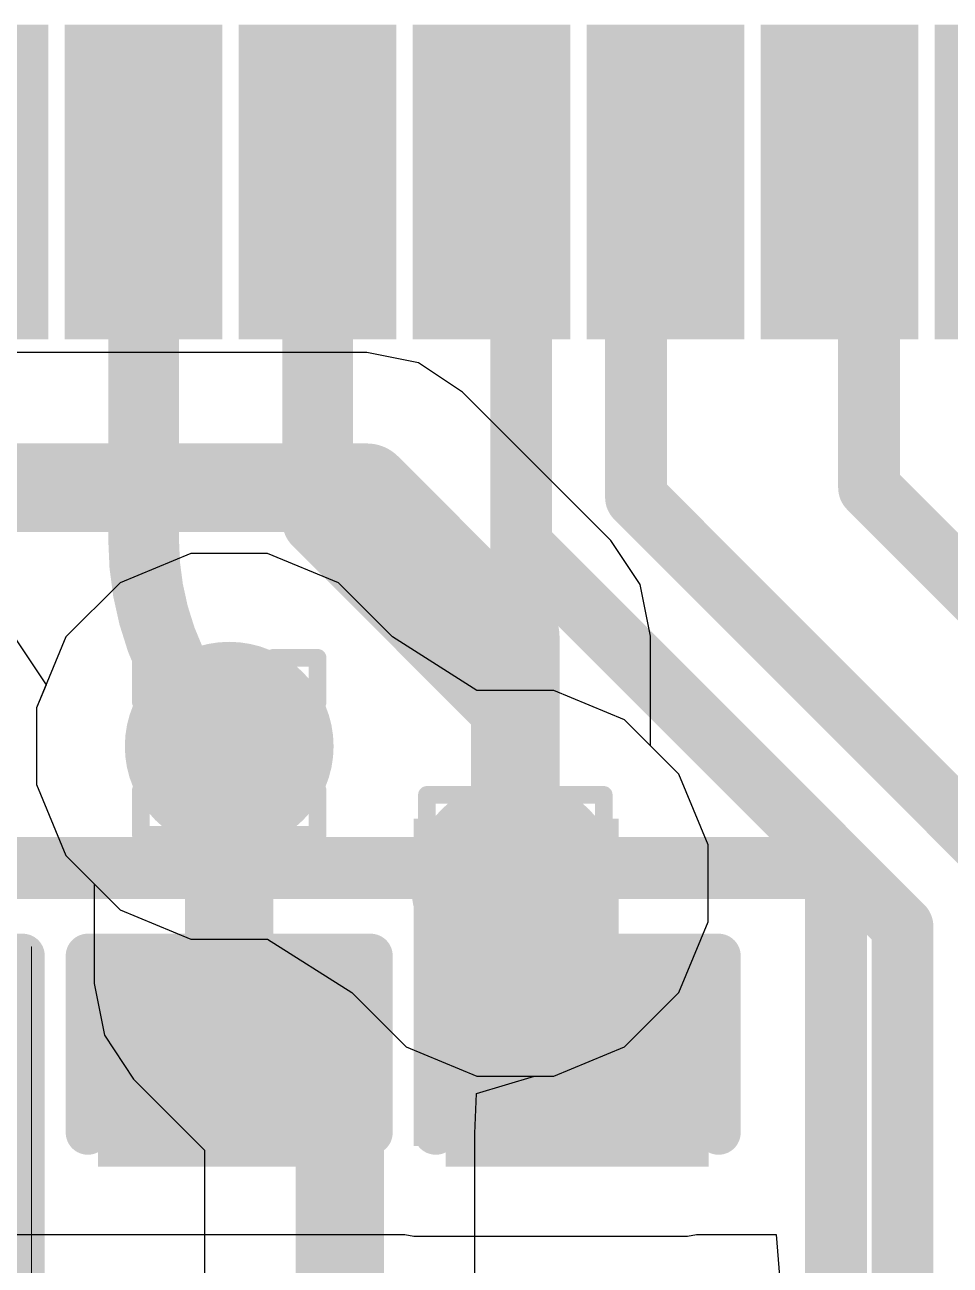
# Model space of a CAD drawing. Header units: inches. Extents: x -11 to 5379, y 0 to 5429.
# Drawn here: x 202.615 to 205.275, y 33.346 to 36.909 of the extents above; entities that cross this region are included whole.
import ezdxf

# ---------------------------------------------------------------- set-up
doc = ezdxf.new("R2010")
doc.units = ezdxf.units.IN
for name, color, linetype in [('Bottom Layer', 5, 'Continuous'), ('Drill Drawing', 1, 'Continuous'), ('GND', 16, 'Continuous'), ('PWR', 76, 'Continuous'), ('Top Layer', 1, 'Continuous'), ('Top Overlay', 2, 'Continuous'), ('Top Paste', 8, 'Continuous'), ('Top Solder', 216, 'Continuous'), ('Via Holes', 16, 'Continuous')]:
    doc.layers.add(name, color=color, linetype=linetype)

# ---------------------------------------------------------------- blocks, each defined once
blk = doc.blocks.new('QFN_64_EP_9_9__155')
at = {"layer": 'Top Layer'}
for points in [[(-2.875, 4.05), (-2.875, 4.75), (-2.625, 4.75), (-2.625, 4.05)], [(-2.375, 4.05), (-2.375, 4.75), (-2.125, 4.75), (-2.125, 4.05)], [(-1.875, 4.05), (-1.875, 4.75), (-1.625, 4.75), (-1.625, 4.05)], [(-1.375, 4.05), (-1.375, 4.75), (-1.125, 4.75), (-1.125, 4.05)], [(-0.875, 4.05), (-0.875, 4.75), (-0.625, 4.75), (-0.625, 4.05)]]:
    blk.add_hatch(color=1, dxfattribs=at).paths.add_polyline_path(points)
at = {"layer": 'Top Paste'}
for points in [[(-2.875, 4.05), (-2.875, 4.75), (-2.625, 4.75), (-2.625, 4.05)], [(-2.375, 4.05), (-2.375, 4.75), (-2.125, 4.75), (-2.125, 4.05)], [(-1.875, 4.05), (-1.875, 4.75), (-1.625, 4.75), (-1.625, 4.05)], [(-1.375, 4.05), (-1.375, 4.75), (-1.125, 4.75), (-1.125, 4.05)], [(-0.875, 4.05), (-0.875, 4.75), (-0.625, 4.75), (-0.625, 4.05)]]:
    blk.add_hatch(color=8, dxfattribs=at).paths.add_polyline_path(points)
at = {"layer": 'Top Solder'}
for points in [[(-3.4766, 3.9484), (-3.4766, 4.8516), (-3.0234, 4.8516), (-3.0234, 3.9484)], [(-2.9766, 3.9484), (-2.9766, 4.8516), (-2.5234, 4.8516), (-2.5234, 3.9484)], [(-2.4766, 3.9484), (-2.4766, 4.8516), (-2.0234, 4.8516), (-2.0234, 3.9484)], [(-1.9766, 3.9484), (-1.9766, 4.8516), (-1.5234, 4.8516), (-1.5234, 3.9484)], [(-1.4766, 3.9484), (-1.4766, 4.8516), (-1.0234, 4.8516), (-1.0234, 3.9484)], [(-0.9766, 3.9484), (-0.9766, 4.8516), (-0.5234, 4.8516), (-0.5234, 3.9484)], [(-0.4766, 3.9484), (-0.4766, 4.8516), (-0.0234, 4.8516), (-0.0234, 3.9484)]]:
    blk.add_hatch(color=216, dxfattribs=at).paths.add_polyline_path(points)
blk = doc.blocks.new('R___0402_267')
at = {"layer": 'Top Layer'}
for points in [[(-0.6985, -0.3175), (-0.6985, 0.3175), (-0.2413, 0.3175), (-0.2413, -0.3175)], [(0.2413, -0.3175), (0.2413, 0.3175), (0.6985, 0.3175), (0.6985, -0.3175)]]:
    blk.add_hatch(color=1, dxfattribs=at).paths.add_polyline_path(points)
at = {"layer": 'Top Paste'}
for points in [[(-0.6985, -0.3175), (-0.6985, 0.3175), (-0.2413, 0.3175), (-0.2413, -0.3175)], [(0.2413, -0.3175), (0.2413, 0.3175), (0.6985, 0.3175), (0.6985, -0.3175)]]:
    blk.add_hatch(color=8, dxfattribs=at).paths.add_polyline_path(points)
at = {"layer": 'Top Solder'}
for points in [[(-0.7535, -0.3725), (-0.7535, 0.3725), (-0.1863, 0.3725), (-0.1863, -0.3725)], [(0.1863, -0.3725), (0.1863, 0.3725), (0.7535, 0.3725), (0.7535, -0.3725)]]:
    blk.add_hatch(color=216, dxfattribs=at).paths.add_polyline_path(points)
at = {"layer": 'Top Overlay'}
for points in [[(-0.7874, 0.4064, 0.127, 0.127, 0), (0.7874, 0.4064, 0.127, 0.127, 0)], [(-0.7874, 0.4064, 0.127, 0.127, 0), (-0.7874, -0.4064, 0.127, 0.127, 0)], [(0.7874, 0.4064, 0.127, 0.127, 0), (0.7874, -0.4064, 0.127, 0.127, 0)], [(-0.7874, -0.4064, 0.127, 0.127, 0), (0.7874, -0.4064, 0.127, 0.127, 0)], [(-0.8128, -0.4318, 0.00323, 0.00323, 0), (0.8128, -0.4318, 0.00323, 0.00323, 0)]]:
    blk.add_lwpolyline(points, format="xyseb", dxfattribs=at)
for points in [[(-0.8191, 0.4064, 0.0635, 0.0635, 1), (-0.7556, 0.4064, 0.0635, 0.0635, 1)], [(-0.8191, 0.4064, 0.0635, 0.0635, 1), (-0.7556, 0.4064, 0.0635, 0.0635, 1)], [(0.7556, 0.4064, 0.0635, 0.0635, 1), (0.8191, 0.4064, 0.0635, 0.0635, 1)], [(0.7556, 0.4064, 0.0635, 0.0635, 1), (0.8191, 0.4064, 0.0635, 0.0635, 1)], [(-0.8191, -0.4064, 0.0635, 0.0635, 1), (-0.7556, -0.4064, 0.0635, 0.0635, 1)], [(-0.8191, -0.4064, 0.0635, 0.0635, 1), (-0.7556, -0.4064, 0.0635, 0.0635, 1)], [(0.7556, -0.4064, 0.0635, 0.0635, 1), (0.8191, -0.4064, 0.0635, 0.0635, 1)], [(0.7556, -0.4064, 0.0635, 0.0635, 1), (0.8191, -0.4064, 0.0635, 0.0635, 1)], [(-0.8136, -0.4318, 0.00161, 0.00161, 1), (-0.812, -0.4318, 0.00161, 0.00161, 1)], [(0.812, -0.4318, 0.00161, 0.00161, 1), (0.8136, -0.4318, 0.00161, 0.00161, 1)]]:
    blk.add_lwpolyline(points, format="xyseb", close=True, dxfattribs=at)
blk = doc.blocks.new('____0402_623')
at = {"layer": 'Top Layer'}
for points in [[(-0.6985, -0.3175), (-0.6985, 0.3175), (-0.2413, 0.3175), (-0.2413, -0.3175)], [(0.2413, -0.3175), (0.2413, 0.3175), (0.6985, 0.3175), (0.6985, -0.3175)]]:
    blk.add_hatch(color=1, dxfattribs=at).paths.add_polyline_path(points)
at = {"layer": 'Top Paste'}
for points in [[(-0.6985, -0.3175), (-0.6985, 0.3175), (-0.2413, 0.3175), (-0.2413, -0.3175)], [(0.2413, -0.3175), (0.2413, 0.3175), (0.6985, 0.3175), (0.6985, -0.3175)]]:
    blk.add_hatch(color=8, dxfattribs=at).paths.add_polyline_path(points)
at = {"layer": 'Top Solder'}
for points in [[(-0.7585, -0.3775), (-0.7585, 0.3775), (-0.1813, 0.3775), (-0.1813, -0.3775)], [(0.1813, -0.3775), (0.1813, 0.3775), (0.7585, 0.3775), (0.7585, -0.3775)]]:
    blk.add_hatch(color=216, dxfattribs=at).paths.add_polyline_path(points)
at = {"layer": 'Top Overlay'}
for points in [[(-0.2794, 0.4064, 0.127, 0.127, 0), (-0.7874, 0.4064, 0.127, 0.127, 0)], [(-0.7874, -0.4064, 0.127, 0.127, 0), (-0.7874, 0.4064, 0.127, 0.127, 0)], [(0.7874, 0.4064, 0.127, 0.127, 0), (0.2794, 0.4064, 0.127, 0.127, 0)], [(0.7874, -0.4064, 0.127, 0.127, 0), (0.7874, 0.4064, 0.127, 0.127, 0)], [(-0.2794, -0.4064, 0.127, 0.127, 0), (-0.7874, -0.4064, 0.127, 0.127, 0)], [(0.7874, -0.4064, 0.127, 0.127, 0), (0.2794, -0.4064, 0.127, 0.127, 0)]]:
    blk.add_lwpolyline(points, format="xyseb", dxfattribs=at)
for points in [[(-0.8191, 0.4064, 0.0635, 0.0635, 1), (-0.7556, 0.4064, 0.0635, 0.0635, 1)], [(-0.8191, 0.4064, 0.0635, 0.0635, 1), (-0.7556, 0.4064, 0.0635, 0.0635, 1)], [(-0.3111, 0.4064, 0.0635, 0.0635, 1), (-0.2477, 0.4064, 0.0635, 0.0635, 1)], [(0.2477, 0.4064, 0.0635, 0.0635, 1), (0.3111, 0.4064, 0.0635, 0.0635, 1)], [(0.7556, 0.4064, 0.0635, 0.0635, 1), (0.8191, 0.4064, 0.0635, 0.0635, 1)], [(0.7556, 0.4064, 0.0635, 0.0635, 1), (0.8191, 0.4064, 0.0635, 0.0635, 1)], [(-0.8191, -0.4064, 0.0635, 0.0635, 1), (-0.7556, -0.4064, 0.0635, 0.0635, 1)], [(-0.8191, -0.4064, 0.0635, 0.0635, 1), (-0.7556, -0.4064, 0.0635, 0.0635, 1)], [(-0.3111, -0.4064, 0.0635, 0.0635, 1), (-0.2477, -0.4064, 0.0635, 0.0635, 1)], [(0.2477, -0.4064, 0.0635, 0.0635, 1), (0.3111, -0.4064, 0.0635, 0.0635, 1)], [(0.7556, -0.4064, 0.0635, 0.0635, 1), (0.8191, -0.4064, 0.0635, 0.0635, 1)], [(0.7556, -0.4064, 0.0635, 0.0635, 1), (0.8191, -0.4064, 0.0635, 0.0635, 1)]]:
    blk.add_lwpolyline(points, format="xyseb", close=True, dxfattribs=at)
blk = doc.blocks.new('C___0402_641')
at = {"layer": 'Top Layer'}
for points in [[(-0.6985, -0.3175), (-0.6985, 0.3175), (-0.2413, 0.3175), (-0.2413, -0.3175)], [(0.2413, -0.3175), (0.2413, 0.3175), (0.6985, 0.3175), (0.6985, -0.3175)]]:
    blk.add_hatch(color=1, dxfattribs=at).paths.add_polyline_path(points)
at = {"layer": 'Top Paste'}
for points in [[(-0.6985, -0.3175), (-0.6985, 0.3175), (-0.2413, 0.3175), (-0.2413, -0.3175)], [(0.2413, -0.3175), (0.2413, 0.3175), (0.6985, 0.3175), (0.6985, -0.3175)]]:
    blk.add_hatch(color=8, dxfattribs=at).paths.add_polyline_path(points)
at = {"layer": 'Top Solder'}
for points in [[(-0.7585, -0.3775), (-0.7585, 0.3775), (-0.1813, 0.3775), (-0.1813, -0.3775)], [(0.1813, -0.3775), (0.1813, 0.3775), (0.7585, 0.3775), (0.7585, -0.3775)]]:
    blk.add_hatch(color=216, dxfattribs=at).paths.add_polyline_path(points)
at = {"layer": 'Top Overlay'}
for points in [[(-0.2794, 0.4064, 0.127, 0.127, 0), (-0.7874, 0.4064, 0.127, 0.127, 0)], [(-0.7874, -0.4064, 0.127, 0.127, 0), (-0.7874, 0.4064, 0.127, 0.127, 0)], [(0.7874, 0.4064, 0.127, 0.127, 0), (0.2794, 0.4064, 0.127, 0.127, 0)], [(0.7874, -0.4064, 0.127, 0.127, 0), (0.7874, 0.4064, 0.127, 0.127, 0)], [(-0.2794, -0.4064, 0.127, 0.127, 0), (-0.7874, -0.4064, 0.127, 0.127, 0)], [(0.7874, -0.4064, 0.127, 0.127, 0), (0.2794, -0.4064, 0.127, 0.127, 0)]]:
    blk.add_lwpolyline(points, format="xyseb", dxfattribs=at)
for points in [[(-0.8191, 0.4064, 0.0635, 0.0635, 1), (-0.7556, 0.4064, 0.0635, 0.0635, 1)], [(-0.8191, 0.4064, 0.0635, 0.0635, 1), (-0.7556, 0.4064, 0.0635, 0.0635, 1)], [(-0.3111, 0.4064, 0.0635, 0.0635, 1), (-0.2477, 0.4064, 0.0635, 0.0635, 1)], [(0.2477, 0.4064, 0.0635, 0.0635, 1), (0.3111, 0.4064, 0.0635, 0.0635, 1)], [(0.7556, 0.4064, 0.0635, 0.0635, 1), (0.8191, 0.4064, 0.0635, 0.0635, 1)], [(0.7556, 0.4064, 0.0635, 0.0635, 1), (0.8191, 0.4064, 0.0635, 0.0635, 1)], [(-0.8191, -0.4064, 0.0635, 0.0635, 1), (-0.7556, -0.4064, 0.0635, 0.0635, 1)], [(-0.8191, -0.4064, 0.0635, 0.0635, 1), (-0.7556, -0.4064, 0.0635, 0.0635, 1)], [(-0.3111, -0.4064, 0.0635, 0.0635, 1), (-0.2477, -0.4064, 0.0635, 0.0635, 1)], [(0.2477, -0.4064, 0.0635, 0.0635, 1), (0.3111, -0.4064, 0.0635, 0.0635, 1)], [(0.7556, -0.4064, 0.0635, 0.0635, 1), (0.8191, -0.4064, 0.0635, 0.0635, 1)], [(0.7556, -0.4064, 0.0635, 0.0635, 1), (0.8191, -0.4064, 0.0635, 0.0635, 1)]]:
    blk.add_lwpolyline(points, format="xyseb", close=True, dxfattribs=at)

msp = doc.modelspace()

# ---------------------------------------------------------------- hatches: boundary and pattern name
at = {"layer": 'Bottom Layer'}
h = msp.add_hatch(color=5, dxfattribs=at)
edge = h.paths.add_edge_path()
edge.add_arc((203.2027, 34.8363), 0.3, 0, 360)
h = msp.add_hatch(color=5, dxfattribs=at)
edge = h.paths.add_edge_path()
edge.add_arc((204.025, 34.4426), 0.3, 0, 360)
at = {"layer": 'GND'}
h = msp.add_hatch(color=16, dxfattribs=at)
edge = h.paths.add_edge_path()
edge.add_arc((203.2027, 34.8363), 0.3, 0, 360)
h = msp.add_hatch(color=16, dxfattribs=at)
edge = h.paths.add_edge_path()
edge.add_arc((204.025, 34.4426), 0.3, 0, 360)
at = {"layer": 'PWR'}
h = msp.add_hatch(color=76, dxfattribs=at)
edge = h.paths.add_edge_path()
edge.add_arc((203.2027, 34.8363), 0.3, 0, 360)
h = msp.add_hatch(color=76, dxfattribs=at)
edge = h.paths.add_edge_path()
edge.add_arc((204.025, 34.4426), 0.3, 0, 360)
at = {"layer": 'Top Layer'}
h = msp.add_hatch(color=1, dxfattribs=at)
edge = h.paths.add_edge_path()
edge.add_arc((203.2027, 34.8363), 0.3, 0, 360)
h = msp.add_hatch(color=1, dxfattribs=at)
edge = h.paths.add_edge_path()
edge.add_arc((204.025, 34.4426), 0.3, 0, 360)
for points in [[(204.3222, 34.6283), (203.7328, 34.6283), (203.7328, 33.6884), (204.3222, 33.6884)], [(204.5202, 34.1456), (203.8852, 34.1456), (203.8852, 33.6884), (204.5202, 33.6884)]]:
    msp.add_hatch(color=1, dxfattribs=at).paths.add_polyline_path(points)
at = {"layer": 'Via Holes'}
h = msp.add_hatch(color=7, dxfattribs=at)
edge = h.paths.add_edge_path()
edge.add_arc((203.2027, 34.8363), 0.15, 0, 360)
h = msp.add_hatch(color=7, dxfattribs=at)
edge = h.paths.add_edge_path()
edge.add_arc((204.025, 34.4426), 0.15, 0, 360)

# ---------------------------------------------------------------- linework, layer by layer
at = {"layer": 'Bottom Layer'}
for p, q in [((203.5983, 35.9675), (201.8221, 35.9675)), ((203.747, 35.938), (203.5983, 35.9675)), ((203.873, 35.8538), (203.747, 35.938)), ((204.2997, 35.427), (203.873, 35.8538)), ((204.3839, 35.301), (204.2997, 35.427)), ((204.4135, 35.1523), (204.3839, 35.301)), ((202.5574, 35.1906), (202.6762, 35.0128)), ((204.4135, 34.8376), (204.4135, 35.1523)), ((202.6762, 35.0128), (202.6487, 34.9465)), ((202.6487, 34.9465), (202.6487, 34.7261)), ((204.4947, 34.7564), (204.4135, 34.8376)), ((204.579, 34.5528), (204.4947, 34.7564)), ((202.6487, 34.7261), (202.7331, 34.5225)), ((204.579, 34.3324), (204.579, 34.5528)), ((202.7331, 34.5225), (202.8142, 34.4413)), ((202.8142, 34.4413), (202.8142, 34.1548)), ((204.4947, 34.1288), (204.579, 34.3324)), ((202.8142, 34.1548), (202.8438, 34.0061)), ((204.3389, 33.973), (204.4947, 34.1288)), ((202.8438, 34.0061), (202.928, 33.8801)), ((204.1352, 33.8886), (204.3389, 33.973)), ((203.913, 33.8386), (204.0798, 33.8886)), ((204.0798, 33.8886), (204.1352, 33.8886)), ((202.928, 33.8801), (203.1317, 33.6764)), ((203.9087, 33.7243), (203.913, 33.8386)), ((203.9087, 32.1306), (203.9087, 33.7243)), ((203.1317, 33.6764), (203.1317, 32.1306))]:
    msp.add_line(p, q, dxfattribs=at)
for points in [[(201.8221, 35.5791, 0.254, 0.254, 0), (203.5983, 35.5791, 0.254, 0.254, 0)], [(203.5983, 35.5791, 0.254, 0.254, 0), (204.025, 35.1523, 0.254, 0.254, 0)], [(204.025, 34.4426, 0.254, 0.254, 0), (204.025, 35.1523, 0.254, 0.254, 0)], [(203.2027, 34.1548, 0.254, 0.254, 0), (203.2027, 34.8363, 0.254, 0.254, 0)], [(203.2027, 34.1548, 0.254, 0.254, 0), (203.5202, 33.8373, 0.254, 0.254, 0)], [(203.5202, 31.7356, 0.254, 0.254, 0), (203.5202, 33.8373, 0.254, 0.254, 0)]]:
    msp.add_lwpolyline(points, format="xyseb", dxfattribs=at)
for points in [[(203.5348, 35.5791, 0.127, 0.127, 1), (203.6618, 35.5791, 0.127, 0.127, 1)], [(203.5348, 35.5791, 0.127, 0.127, 1), (203.6618, 35.5791, 0.127, 0.127, 1)], [(203.9615, 35.1523, 0.127, 0.127, 1), (204.0885, 35.1523, 0.127, 0.127, 1)], [(203.9615, 35.1523, 0.127, 0.127, 1), (204.0885, 35.1523, 0.127, 0.127, 1)], [(203.1392, 34.8363, 0.127, 0.127, 1), (203.2662, 34.8363, 0.127, 0.127, 1)], [(203.9615, 34.4426, 0.127, 0.127, 1), (204.0885, 34.4426, 0.127, 0.127, 1)], [(203.1392, 34.1548, 0.127, 0.127, 1), (203.2662, 34.1548, 0.127, 0.127, 1)], [(203.1392, 34.1548, 0.127, 0.127, 1), (203.2662, 34.1548, 0.127, 0.127, 1)], [(203.4567, 33.8373, 0.127, 0.127, 1), (203.5837, 33.8373, 0.127, 0.127, 1)], [(203.4567, 33.8373, 0.127, 0.127, 1), (203.5837, 33.8373, 0.127, 0.127, 1)]]:
    msp.add_lwpolyline(points, format="xyseb", close=True, dxfattribs=at)
at = {"layer": 'Drill Drawing'}
for points in [[(202.9487, 34.9633, 0.0508, 0.0508, 0), (202.9487, 35.0903, 0.0508, 0.0508, 0)], [(202.9487, 35.0903, 0.0508, 0.0508, 0), (203.0757, 35.0903, 0.0508, 0.0508, 0)], [(203.0757, 35.0903, 0.0508, 0.0508, 0), (203.2027, 34.9633, 0.0508, 0.0508, 0)], [(203.2027, 34.9633, 0.0508, 0.0508, 0), (203.3297, 35.0903, 0.0508, 0.0508, 0)], [(203.3297, 35.0903, 0.0508, 0.0508, 0), (203.4567, 35.0903, 0.0508, 0.0508, 0)], [(203.4567, 34.9633, 0.0508, 0.0508, 0), (203.4567, 35.0903, 0.0508, 0.0508, 0)], [(202.9487, 34.9633, 0.0508, 0.0508, 0), (203.0757, 34.8363, 0.0508, 0.0508, 0)], [(203.3297, 34.8363, 0.0508, 0.0508, 0), (203.4567, 34.9633, 0.0508, 0.0508, 0)], [(202.9487, 34.7093, 0.0508, 0.0508, 0), (203.0757, 34.8363, 0.0508, 0.0508, 0)], [(203.3297, 34.8363, 0.0508, 0.0508, 0), (203.4567, 34.7093, 0.0508, 0.0508, 0)], [(202.9487, 34.5823, 0.0508, 0.0508, 0), (202.9487, 34.7093, 0.0508, 0.0508, 0)], [(203.0757, 34.5823, 0.0508, 0.0508, 0), (203.2027, 34.7093, 0.0508, 0.0508, 0)], [(203.2027, 34.7093, 0.0508, 0.0508, 0), (203.3297, 34.5823, 0.0508, 0.0508, 0)], [(203.4567, 34.5823, 0.0508, 0.0508, 0), (203.4567, 34.7093, 0.0508, 0.0508, 0)], [(203.771, 34.5696, 0.0508, 0.0508, 0), (203.771, 34.6966, 0.0508, 0.0508, 0)], [(203.771, 34.6966, 0.0508, 0.0508, 0), (203.898, 34.6966, 0.0508, 0.0508, 0)], [(203.898, 34.6966, 0.0508, 0.0508, 0), (204.025, 34.5696, 0.0508, 0.0508, 0)], [(204.025, 34.5696, 0.0508, 0.0508, 0), (204.152, 34.6966, 0.0508, 0.0508, 0)], [(204.152, 34.6966, 0.0508, 0.0508, 0), (204.279, 34.6966, 0.0508, 0.0508, 0)], [(204.279, 34.5696, 0.0508, 0.0508, 0), (204.279, 34.6966, 0.0508, 0.0508, 0)], [(202.9487, 34.5823, 0.0508, 0.0508, 0), (203.0757, 34.5823, 0.0508, 0.0508, 0)], [(203.3297, 34.5823, 0.0508, 0.0508, 0), (203.4567, 34.5823, 0.0508, 0.0508, 0)], [(203.771, 34.5696, 0.0508, 0.0508, 0), (203.898, 34.4426, 0.0508, 0.0508, 0)], [(204.152, 34.4426, 0.0508, 0.0508, 0), (204.279, 34.5696, 0.0508, 0.0508, 0)], [(203.771, 34.3156, 0.0508, 0.0508, 0), (203.898, 34.4426, 0.0508, 0.0508, 0)], [(204.152, 34.4426, 0.0508, 0.0508, 0), (204.279, 34.3156, 0.0508, 0.0508, 0)], [(203.771, 34.1886, 0.0508, 0.0508, 0), (203.771, 34.3156, 0.0508, 0.0508, 0)], [(203.898, 34.1886, 0.0508, 0.0508, 0), (204.025, 34.3156, 0.0508, 0.0508, 0)], [(204.025, 34.3156, 0.0508, 0.0508, 0), (204.152, 34.1886, 0.0508, 0.0508, 0)], [(204.279, 34.1886, 0.0508, 0.0508, 0), (204.279, 34.3156, 0.0508, 0.0508, 0)], [(203.771, 34.1886, 0.0508, 0.0508, 0), (203.898, 34.1886, 0.0508, 0.0508, 0)], [(204.152, 34.1886, 0.0508, 0.0508, 0), (204.279, 34.1886, 0.0508, 0.0508, 0)]]:
    msp.add_lwpolyline(points, format="xyseb", dxfattribs=at)
for points in [[(202.936, 35.0903, 0.0254, 0.0254, 1), (202.9614, 35.0903, 0.0254, 0.0254, 1)], [(202.936, 35.0903, 0.0254, 0.0254, 1), (202.9614, 35.0903, 0.0254, 0.0254, 1)], [(203.063, 35.0903, 0.0254, 0.0254, 1), (203.0884, 35.0903, 0.0254, 0.0254, 1)], [(203.063, 35.0903, 0.0254, 0.0254, 1), (203.0884, 35.0903, 0.0254, 0.0254, 1)], [(203.317, 35.0903, 0.0254, 0.0254, 1), (203.3424, 35.0903, 0.0254, 0.0254, 1)], [(203.317, 35.0903, 0.0254, 0.0254, 1), (203.3424, 35.0903, 0.0254, 0.0254, 1)], [(203.444, 35.0903, 0.0254, 0.0254, 1), (203.4694, 35.0903, 0.0254, 0.0254, 1)], [(203.444, 35.0903, 0.0254, 0.0254, 1), (203.4694, 35.0903, 0.0254, 0.0254, 1)], [(202.936, 34.9633, 0.0254, 0.0254, 1), (202.9614, 34.9633, 0.0254, 0.0254, 1)], [(202.936, 34.9633, 0.0254, 0.0254, 1), (202.9614, 34.9633, 0.0254, 0.0254, 1)], [(203.19, 34.9633, 0.0254, 0.0254, 1), (203.2154, 34.9633, 0.0254, 0.0254, 1)], [(203.19, 34.9633, 0.0254, 0.0254, 1), (203.2154, 34.9633, 0.0254, 0.0254, 1)], [(203.444, 34.9633, 0.0254, 0.0254, 1), (203.4694, 34.9633, 0.0254, 0.0254, 1)], [(203.444, 34.9633, 0.0254, 0.0254, 1), (203.4694, 34.9633, 0.0254, 0.0254, 1)], [(203.063, 34.8363, 0.0254, 0.0254, 1), (203.0884, 34.8363, 0.0254, 0.0254, 1)], [(203.063, 34.8363, 0.0254, 0.0254, 1), (203.0884, 34.8363, 0.0254, 0.0254, 1)], [(203.317, 34.8363, 0.0254, 0.0254, 1), (203.3424, 34.8363, 0.0254, 0.0254, 1)], [(203.317, 34.8363, 0.0254, 0.0254, 1), (203.3424, 34.8363, 0.0254, 0.0254, 1)], [(202.936, 34.7093, 0.0254, 0.0254, 1), (202.9614, 34.7093, 0.0254, 0.0254, 1)], [(202.936, 34.7093, 0.0254, 0.0254, 1), (202.9614, 34.7093, 0.0254, 0.0254, 1)], [(203.19, 34.7093, 0.0254, 0.0254, 1), (203.2154, 34.7093, 0.0254, 0.0254, 1)], [(203.19, 34.7093, 0.0254, 0.0254, 1), (203.2154, 34.7093, 0.0254, 0.0254, 1)], [(203.444, 34.7093, 0.0254, 0.0254, 1), (203.4694, 34.7093, 0.0254, 0.0254, 1)], [(203.444, 34.7093, 0.0254, 0.0254, 1), (203.4694, 34.7093, 0.0254, 0.0254, 1)], [(203.7583, 34.6966, 0.0254, 0.0254, 1), (203.7837, 34.6966, 0.0254, 0.0254, 1)], [(203.7583, 34.6966, 0.0254, 0.0254, 1), (203.7837, 34.6966, 0.0254, 0.0254, 1)], [(203.8853, 34.6966, 0.0254, 0.0254, 1), (203.9107, 34.6966, 0.0254, 0.0254, 1)], [(203.8853, 34.6966, 0.0254, 0.0254, 1), (203.9107, 34.6966, 0.0254, 0.0254, 1)], [(204.1393, 34.6966, 0.0254, 0.0254, 1), (204.1647, 34.6966, 0.0254, 0.0254, 1)], [(204.1393, 34.6966, 0.0254, 0.0254, 1), (204.1647, 34.6966, 0.0254, 0.0254, 1)], [(204.2663, 34.6966, 0.0254, 0.0254, 1), (204.2917, 34.6966, 0.0254, 0.0254, 1)], [(204.2663, 34.6966, 0.0254, 0.0254, 1), (204.2917, 34.6966, 0.0254, 0.0254, 1)], [(202.936, 34.5823, 0.0254, 0.0254, 1), (202.9614, 34.5823, 0.0254, 0.0254, 1)], [(202.936, 34.5823, 0.0254, 0.0254, 1), (202.9614, 34.5823, 0.0254, 0.0254, 1)], [(203.063, 34.5823, 0.0254, 0.0254, 1), (203.0884, 34.5823, 0.0254, 0.0254, 1)], [(203.063, 34.5823, 0.0254, 0.0254, 1), (203.0884, 34.5823, 0.0254, 0.0254, 1)], [(203.317, 34.5823, 0.0254, 0.0254, 1), (203.3424, 34.5823, 0.0254, 0.0254, 1)], [(203.317, 34.5823, 0.0254, 0.0254, 1), (203.3424, 34.5823, 0.0254, 0.0254, 1)], [(203.444, 34.5823, 0.0254, 0.0254, 1), (203.4694, 34.5823, 0.0254, 0.0254, 1)], [(203.444, 34.5823, 0.0254, 0.0254, 1), (203.4694, 34.5823, 0.0254, 0.0254, 1)], [(203.7583, 34.5696, 0.0254, 0.0254, 1), (203.7837, 34.5696, 0.0254, 0.0254, 1)], [(203.7583, 34.5696, 0.0254, 0.0254, 1), (203.7837, 34.5696, 0.0254, 0.0254, 1)], [(204.0123, 34.5696, 0.0254, 0.0254, 1), (204.0377, 34.5696, 0.0254, 0.0254, 1)], [(204.0123, 34.5696, 0.0254, 0.0254, 1), (204.0377, 34.5696, 0.0254, 0.0254, 1)], [(204.2663, 34.5696, 0.0254, 0.0254, 1), (204.2917, 34.5696, 0.0254, 0.0254, 1)], [(204.2663, 34.5696, 0.0254, 0.0254, 1), (204.2917, 34.5696, 0.0254, 0.0254, 1)], [(203.8853, 34.4426, 0.0254, 0.0254, 1), (203.9107, 34.4426, 0.0254, 0.0254, 1)], [(203.8853, 34.4426, 0.0254, 0.0254, 1), (203.9107, 34.4426, 0.0254, 0.0254, 1)], [(204.1393, 34.4426, 0.0254, 0.0254, 1), (204.1647, 34.4426, 0.0254, 0.0254, 1)], [(204.1393, 34.4426, 0.0254, 0.0254, 1), (204.1647, 34.4426, 0.0254, 0.0254, 1)], [(203.7583, 34.3156, 0.0254, 0.0254, 1), (203.7837, 34.3156, 0.0254, 0.0254, 1)], [(203.7583, 34.3156, 0.0254, 0.0254, 1), (203.7837, 34.3156, 0.0254, 0.0254, 1)], [(204.0123, 34.3156, 0.0254, 0.0254, 1), (204.0377, 34.3156, 0.0254, 0.0254, 1)], [(204.0123, 34.3156, 0.0254, 0.0254, 1), (204.0377, 34.3156, 0.0254, 0.0254, 1)], [(204.2663, 34.3156, 0.0254, 0.0254, 1), (204.2917, 34.3156, 0.0254, 0.0254, 1)], [(204.2663, 34.3156, 0.0254, 0.0254, 1), (204.2917, 34.3156, 0.0254, 0.0254, 1)], [(203.7583, 34.1886, 0.0254, 0.0254, 1), (203.7837, 34.1886, 0.0254, 0.0254, 1)], [(203.7583, 34.1886, 0.0254, 0.0254, 1), (203.7837, 34.1886, 0.0254, 0.0254, 1)], [(203.8853, 34.1886, 0.0254, 0.0254, 1), (203.9107, 34.1886, 0.0254, 0.0254, 1)], [(203.8853, 34.1886, 0.0254, 0.0254, 1), (203.9107, 34.1886, 0.0254, 0.0254, 1)], [(204.1393, 34.1886, 0.0254, 0.0254, 1), (204.1647, 34.1886, 0.0254, 0.0254, 1)], [(204.1393, 34.1886, 0.0254, 0.0254, 1), (204.1647, 34.1886, 0.0254, 0.0254, 1)], [(204.2663, 34.1886, 0.0254, 0.0254, 1), (204.2917, 34.1886, 0.0254, 0.0254, 1)], [(204.2663, 34.1886, 0.0254, 0.0254, 1), (204.2917, 34.1886, 0.0254, 0.0254, 1)]]:
    msp.add_lwpolyline(points, format="xyseb", close=True, dxfattribs=at)
at = {"layer": 'GND'}
for p, q in [((203.0925, 35.3903), (202.8889, 35.306)), ((203.3129, 35.3903), (203.0925, 35.3903)), ((203.5165, 35.306), (203.3129, 35.3903)), ((202.8889, 35.306), (202.7331, 35.1502)), ((203.6724, 35.1502), (203.5165, 35.306)), ((202.7331, 35.1502), (202.6487, 34.9465)), ((203.9148, 34.9966), (203.6724, 35.1502)), ((204.1352, 34.9966), (203.9148, 34.9966)), ((204.3389, 34.9123), (204.1352, 34.9966)), ((202.6487, 34.9465), (202.6487, 34.7261)), ((204.4947, 34.7564), (204.3389, 34.9123)), ((204.579, 34.5528), (204.4947, 34.7564)), ((202.6487, 34.7261), (202.7331, 34.5225)), ((204.579, 34.3324), (204.579, 34.5528)), ((202.7331, 34.5225), (202.8889, 34.3667)), ((202.8889, 34.3667), (203.0925, 34.2823)), ((204.4947, 34.1288), (204.579, 34.3324)), ((203.0925, 34.2823), (203.3129, 34.2823)), ((203.3129, 34.2823), (203.5554, 34.1288)), ((203.5554, 34.1288), (203.7112, 33.973)), ((204.3389, 33.973), (204.4947, 34.1288)), ((203.7112, 33.973), (203.9148, 33.8886)), ((204.1352, 33.8886), (204.3389, 33.973)), ((203.9148, 33.8886), (204.1352, 33.8886))]:
    msp.add_line(p, q, dxfattribs=at)
at = {"layer": 'PWR'}
for p, q in [((203.0925, 35.3903), (202.8889, 35.306)), ((203.3129, 35.3903), (203.0925, 35.3903)), ((203.5165, 35.306), (203.3129, 35.3903)), ((202.8889, 35.306), (202.7331, 35.1502)), ((203.6724, 35.1502), (203.5165, 35.306)), ((202.7331, 35.1502), (202.6487, 34.9465)), ((203.9148, 34.9966), (203.6724, 35.1502)), ((204.1352, 34.9966), (203.9148, 34.9966)), ((204.3389, 34.9123), (204.1352, 34.9966)), ((202.6487, 34.9465), (202.6487, 34.7261)), ((204.4947, 34.7564), (204.3389, 34.9123)), ((204.579, 34.5528), (204.4947, 34.7564)), ((202.6487, 34.7261), (202.7331, 34.5225)), ((204.579, 34.3324), (204.579, 34.5528)), ((202.7331, 34.5225), (202.8889, 34.3667)), ((202.8889, 34.3667), (203.0925, 34.2823)), ((204.4947, 34.1288), (204.579, 34.3324)), ((203.0925, 34.2823), (203.3129, 34.2823)), ((203.3129, 34.2823), (203.5554, 34.1288)), ((203.5554, 34.1288), (203.7112, 33.973)), ((204.3389, 33.973), (204.4947, 34.1288)), ((203.7112, 33.973), (203.9148, 33.8886)), ((204.1352, 33.8886), (204.3389, 33.973)), ((203.9148, 33.8886), (204.1352, 33.8886))]:
    msp.add_line(p, q, dxfattribs=at)
at = {"layer": 'Top Layer'}
for p, q in [((201.6977, 33.4344), (203.7078, 33.4344)), ((203.7078, 33.4344), (203.7328, 33.4294)), ((203.7328, 33.4294), (204.3222, 33.4294)), ((204.3222, 33.4294), (204.3222, 33.4294)), ((204.3222, 33.4294), (204.5202, 33.4294)), ((204.5202, 33.4294), (204.5452, 33.4344)), ((204.5452, 33.4344), (204.7742, 33.4344)), ((204.7742, 33.4344), (204.7879, 33.2622))]:
    msp.add_line(p, q, dxfattribs=at)
for points in [[(202.9567, 35.6295, 0.2032, 0.2032, 0), (202.9567, 36.457, 0.2032, 0.2032, 0)], [(203.4567, 35.4838, 0.2032, 0.2032, 0), (203.4567, 36.457, 0.2032, 0.2032, 0)], [(203.9567, 36.232, 0.1778, 0.1778, 0), (203.9567, 36.457, 0.1778, 0.1778, 0)], [(204.4567, 36.232, 0.1778, 0.1778, 0), (204.4567, 36.457, 0.1778, 0.1778, 0)], [(204.9567, 36.232, 0.1778, 0.1778, 0), (204.9567, 36.457, 0.1778, 0.1778, 0)], [(203.9567, 36.232, 0.1778, 0.1778, 0), (204.0416, 36.1471, 0.1778, 0.1778, 0)], [(204.3718, 36.1471, 0.1778, 0.1778, 0), (204.4567, 36.232, 0.1778, 0.1778, 0)], [(204.9567, 36.232, 0.1778, 0.1778, 0), (205.0416, 36.1471, 0.1778, 0.1778, 0)], [(204.0416, 35.4143, 0.1778, 0.1778, 0), (204.0416, 36.1471, 0.1778, 0.1778, 0)], [(204.3718, 35.5511, 0.1778, 0.1778, 0), (204.3718, 36.1471, 0.1778, 0.1778, 0)], [(205.0416, 35.5789, 0.1778, 0.1778, 0), (205.0416, 36.1471, 0.1778, 0.1778, 0)], [(202.9567, 35.4302, 0.2032, 0.2032, 0), (202.9567, 35.6295, 0.2032, 0.2032, 0)], [(205.0416, 35.5789, 0.1778, 0.1778, 0), (206.0598, 34.5607, 0.1778, 0.1778, 0)], [(204.3718, 35.5511, 0.1778, 0.1778, 0), (205.4677, 34.4552, 0.1778, 0.1778, 0)], [(203.4567, 35.4838, 0.2032, 0.2032, 0), (204.025, 34.9154, 0.2032, 0.2032, 0)], [(203.2027, 34.8363, 0.2032, 0.2032, -0.198914), (202.9567, 35.4302, 0.2032, 0.2032, 0)], [(204.0416, 35.4143, 0.1778, 0.1778, 0), (205.1375, 34.3184, 0.1778, 0.1778, 0)], [(204.025, 34.4426, 0.2032, 0.2032, 0), (204.025, 34.9154, 0.2032, 0.2032, 0)], [(203.2027, 33.917, 0.2032, 0.2032, 0), (203.2027, 34.8363, 0.2032, 0.2032, 0)], [(205.1375, 30.9854, 0.1778, 0.1778, 0), (205.1375, 34.3184, 0.1778, 0.1778, 0)]]:
    msp.add_lwpolyline(points, format="xyseb", dxfattribs=at)
for points in [[(202.9059, 36.457, 0.1016, 0.1016, 1), (203.0075, 36.457, 0.1016, 0.1016, 1)], [(203.4059, 36.457, 0.1016, 0.1016, 1), (203.5075, 36.457, 0.1016, 0.1016, 1)], [(203.9123, 36.457, 0.0889, 0.0889, 1), (204.0012, 36.457, 0.0889, 0.0889, 1)], [(204.4123, 36.457, 0.0889, 0.0889, 1), (204.5012, 36.457, 0.0889, 0.0889, 1)], [(204.9123, 36.457, 0.0889, 0.0889, 1), (205.0012, 36.457, 0.0889, 0.0889, 1)], [(203.9123, 36.232, 0.0889, 0.0889, 1), (204.0012, 36.232, 0.0889, 0.0889, 1)], [(203.9123, 36.232, 0.0889, 0.0889, 1), (204.0012, 36.232, 0.0889, 0.0889, 1)], [(204.4123, 36.232, 0.0889, 0.0889, 1), (204.5012, 36.232, 0.0889, 0.0889, 1)], [(204.4123, 36.232, 0.0889, 0.0889, 1), (204.5012, 36.232, 0.0889, 0.0889, 1)], [(204.9123, 36.232, 0.0889, 0.0889, 1), (205.0012, 36.232, 0.0889, 0.0889, 1)], [(204.9123, 36.232, 0.0889, 0.0889, 1), (205.0012, 36.232, 0.0889, 0.0889, 1)], [(203.9972, 36.1471, 0.0889, 0.0889, 1), (204.0861, 36.1471, 0.0889, 0.0889, 1)], [(203.9972, 36.1471, 0.0889, 0.0889, 1), (204.0861, 36.1471, 0.0889, 0.0889, 1)], [(204.3274, 36.1471, 0.0889, 0.0889, 1), (204.4163, 36.1471, 0.0889, 0.0889, 1)], [(204.3274, 36.1471, 0.0889, 0.0889, 1), (204.4163, 36.1471, 0.0889, 0.0889, 1)], [(204.9972, 36.1471, 0.0889, 0.0889, 1), (205.0861, 36.1471, 0.0889, 0.0889, 1)], [(204.9972, 36.1471, 0.0889, 0.0889, 1), (205.0861, 36.1471, 0.0889, 0.0889, 1)], [(202.9059, 35.6295, 0.1016, 0.1016, 1), (203.0075, 35.6295, 0.1016, 0.1016, 1)], [(202.9059, 35.6295, 0.1016, 0.1016, 1), (203.0075, 35.6295, 0.1016, 0.1016, 1)], [(204.9972, 35.5789, 0.0889, 0.0889, 1), (205.0861, 35.5789, 0.0889, 0.0889, 1)], [(204.9972, 35.5789, 0.0889, 0.0889, 1), (205.0861, 35.5789, 0.0889, 0.0889, 1)], [(204.3274, 35.5511, 0.0889, 0.0889, 1), (204.4163, 35.5511, 0.0889, 0.0889, 1)], [(204.3274, 35.5511, 0.0889, 0.0889, 1), (204.4163, 35.5511, 0.0889, 0.0889, 1)], [(203.4059, 35.4838, 0.1016, 0.1016, 1), (203.5075, 35.4838, 0.1016, 0.1016, 1)], [(203.4059, 35.4838, 0.1016, 0.1016, 1), (203.5075, 35.4838, 0.1016, 0.1016, 1)], [(202.9059, 35.4302, 0.1016, 0.1016, 1), (203.0075, 35.4302, 0.1016, 0.1016, 1)], [(202.9059, 35.4302, 0.1016, 0.1016, 1), (203.0075, 35.4302, 0.1016, 0.1016, 1)], [(203.9972, 35.4143, 0.0889, 0.0889, 1), (204.0861, 35.4143, 0.0889, 0.0889, 1)], [(203.9972, 35.4143, 0.0889, 0.0889, 1), (204.0861, 35.4143, 0.0889, 0.0889, 1)], [(203.9742, 34.9154, 0.1016, 0.1016, 1), (204.0758, 34.9154, 0.1016, 0.1016, 1)], [(203.9742, 34.9154, 0.1016, 0.1016, 1), (204.0758, 34.9154, 0.1016, 0.1016, 1)], [(203.1519, 34.8363, 0.1016, 0.1016, 1), (203.2535, 34.8363, 0.1016, 0.1016, 1)], [(203.1519, 34.8363, 0.1016, 0.1016, 1), (203.2535, 34.8363, 0.1016, 0.1016, 1)], [(203.9742, 34.4426, 0.1016, 0.1016, 1), (204.0758, 34.4426, 0.1016, 0.1016, 1)], [(205.0931, 34.3184, 0.0889, 0.0889, 1), (205.182, 34.3184, 0.0889, 0.0889, 1)], [(205.0931, 34.3184, 0.0889, 0.0889, 1), (205.182, 34.3184, 0.0889, 0.0889, 1)], [(203.1519, 33.917, 0.1016, 0.1016, 1), (203.2535, 33.917, 0.1016, 0.1016, 1)]]:
    msp.add_lwpolyline(points, format="xyseb", close=True, dxfattribs=at)
at = {"layer": 'Top Overlay'}
for points in [[(200.5886, 34.4866, 0.1778, 0.1778, 0), (204.9467, 34.4866, 0.1778, 0.1778, 0)], [(204.9467, 32.3618, 0.1778, 0.1778, 0), (204.9467, 34.4866, 0.1778, 0.1778, 0)]]:
    msp.add_lwpolyline(points, format="xyseb", dxfattribs=at)
msp.add_lwpolyline([(204.9023, 34.4866, 0.0889, 0.0889, 1), (204.9912, 34.4866, 0.0889, 0.0889, 1)], format="xyseb", close=True, dxfattribs=at)
msp.add_lwpolyline([(204.9023, 34.4866, 0.0889, 0.0889, 1), (204.9912, 34.4866, 0.0889, 0.0889, 1)], format="xyseb", close=True, dxfattribs=at)

# ---------------------------------------------------------------- block references
for name, p, rotation in [('QFN_64_EP_9_9__155', (202.2067, 40.857), 180), ('R___0402_267', (202.2027, 33.4471), 90), ('____0402_623', (203.2027, 33.4471), 270), ('C___0402_641', (204.2027, 33.4471), 270)]:
    msp.add_blockref(name, p, dxfattribs=dict(rotation=rotation))

doc.saveas('drawing.dxf')
